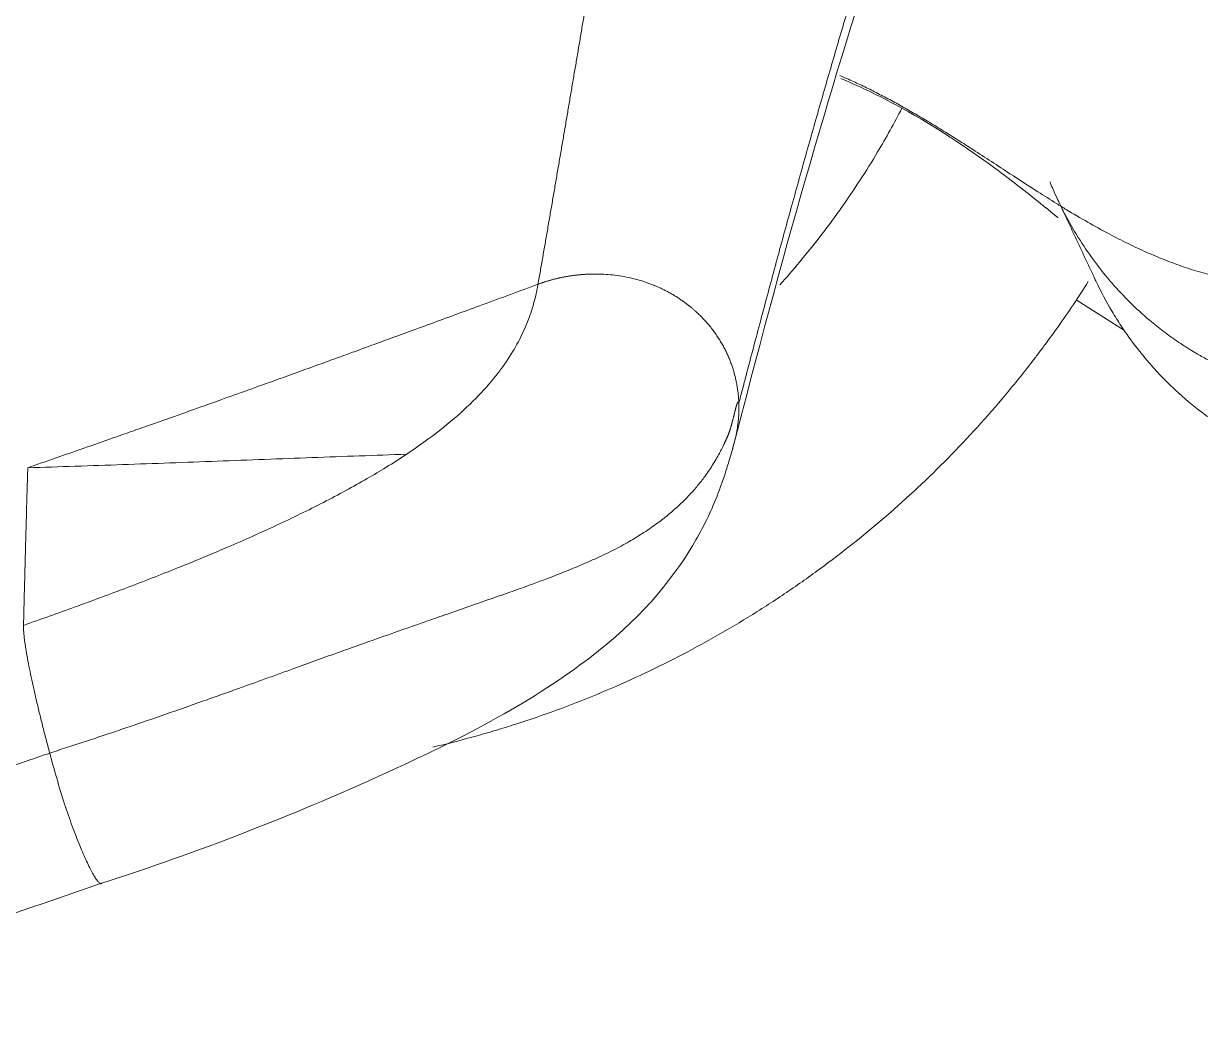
# Model space of a CAD drawing. Header units: millimetres. Extents: x 151130 to 215929, y 2134 to 34533.
# Drawn here: x 162833.34 to 162865.3, y 31142.41 to 31170.01 of the extents above; entities that cross this region are included whole.
import ezdxf

# ---------------------------------------------------------------- set-up
doc = ezdxf.new("R2010")
doc.units = ezdxf.units.MM
doc.layers.add('1', color=7, linetype='Continuous')

# ---------------------------------------------------------------- blocks, each defined once
blk = doc.blocks.new('SILLA GO 34006A')
at = {"layer": '1', "color": 0, "linetype": 'Continuous', "lineweight": 18}
blk.add_line((223.086, 419.334), (221.78, 418.508), dxfattribs=at)
for points, knots in [([(195.31, 434.334), (191.171, 435.788), (182.854, 438.589), (170.613, 442.361), (159.069, 445.622), (148.571, 448.344), (137.524, 450.98), (126.431, 453.37), (115.328, 455.497), (107.047, 456.921), (100.609, 457.939), (95.642, 458.677), (90.338, 459.415), (84.567, 460.159), (76.024, 461.162), (64.927, 462.261), (50.598, 463.331), (34.263, 464.117), (22.439, 464.317), (15.971, 464.316)], [0, 0, 0, 0, 0.072028, 0.144144, 0.210323, 0.269017, 0.322219, 0.396816, 0.455329, 0.507828, 0.534781, 0.562362, 0.590271, 0.622717, 0.657908, 0.731515, 0.805803, 0.893841, 1, 1, 1, 1]), ([(212.501, 422.355), (212.457, 422.516), (212.375, 422.805), (212.215, 423.329), (211.932, 424.112), (211.121, 425.762), (209.418, 427.758), (206.117, 429.892), (201.626, 432.056), (197.975, 433.486), (195.293, 434.35)], [0, 0, 0, 0, 0.0369, 0.066275, 0.119492, 0.216923, 0.450423, 0.57672, 0.710346, 1, 1, 1, 1]), ([(222.107, 418.011), (221.844, 418.425), (221.57, 418.833), (221.173, 419.393), (221.001, 419.629), (220.826, 419.863), (220.709, 420.019), (220.649, 420.096), (220.351, 420.483), (220.107, 420.786), (219.36, 421.678), (218.84, 422.249), (217.759, 423.347), (217.197, 423.873), (216.033, 424.88), (215.43, 425.36), (214.493, 426.047), (214.176, 426.27), (213.692, 426.596), (213.529, 426.703), (213.201, 426.914), (213.037, 427.017), (212.21, 427.526), (211.535, 427.905), (210.159, 428.606), (209.458, 428.928), (208.03, 429.517), (207.302, 429.784), (206.376, 430.081), (206.19, 430.139), (205.816, 430.25), (205.628, 430.304), (205.064, 430.461), (204.685, 430.558), (204.305, 430.647)], [0, 0, 0, 0, 0.065712, 0.065712, 0.091664, 0.10464, 0.10464, 0.117617, 0.117617, 0.169521, 0.169521, 0.273331, 0.273331, 0.377141, 0.377141, 0.480951, 0.480951, 0.532856, 0.532856, 0.558808, 0.558808, 0.584761, 0.584761, 0.688571, 0.688571, 0.79238, 0.79238, 0.89619, 0.89619, 0.922143, 0.922143, 0.948095, 0.948095, 1, 1, 1, 1]), ([(193.196, 427.341), (193.198, 427.258), (193.202, 427.093), (193.208, 426.845), (193.214, 426.596), (193.221, 426.349), (193.227, 426.101), (193.233, 425.855), (193.24, 425.623), (193.245, 425.404), (193.251, 425.199), (193.257, 424.992), (193.262, 424.782), (193.269, 424.536), (193.277, 424.261), (193.285, 423.959), (193.294, 423.661), (193.303, 423.363), (193.309, 423.163), (193.312, 423.062)], [0, 0, 0, 0, 0.057432, 0.115057, 0.172801, 0.230474, 0.287948, 0.345314, 0.402676, 0.450485, 0.498293, 0.546095, 0.5959, 0.645876, 0.718257, 0.7894, 0.858661, 0.928294, 1, 1, 1, 1]), ([(222.275, 417.912), (222.29, 417.944), (222.305, 417.977), (222.453, 418.287), (222.597, 418.557), (222.832, 418.952), (222.914, 419.082), (223.04, 419.274), (223.083, 419.338), (223.171, 419.464), (223.215, 419.527), (223.441, 419.837), (223.633, 420.076), (223.939, 420.42), (224.044, 420.533), (224.259, 420.753), (224.369, 420.86), (224.707, 421.173), (224.943, 421.371), (225.251, 421.603), (225.313, 421.649), (225.438, 421.738), (225.628, 421.871), (225.953, 422.078), (226.221, 422.231), (226.425, 422.341), (226.494, 422.376), (226.632, 422.446), (226.702, 422.48), (227.052, 422.645), (227.338, 422.762), (227.703, 422.89), (227.777, 422.915), (227.925, 422.963), (227.999, 422.986), (228.222, 423.051), (228.372, 423.092), (228.825, 423.201), (229.13, 423.258), (229.748, 423.345), (230.056, 423.373), (230.673, 423.402), (230.98, 423.402), (231.596, 423.378), (231.903, 423.354), (232.364, 423.298), (232.594, 423.266), (232.862, 423.221), (232.977, 423.201), (233.054, 423.186), (233.092, 423.179), (233.13, 423.171)], [0, 0, 0, 0, 0.008376, 0.008376, 0.079206, 0.079206, 0.114621, 0.114621, 0.132329, 0.132329, 0.150036, 0.150036, 0.220867, 0.220867, 0.256282, 0.256282, 0.291697, 0.291697, 0.362527, 0.362527, 0.380235, 0.380235, 0.397942, 0.433358, 0.468773, 0.468773, 0.48648, 0.48648, 0.504188, 0.504188, 0.575018, 0.575018, 0.592726, 0.592726, 0.610433, 0.610433, 0.645848, 0.645848, 0.716679, 0.716679, 0.787509, 0.787509, 0.858339, 0.858339, 0.92917, 0.92917, 0.964585, 0.982292, 0.991146, 0.991146, 1, 1, 1, 1]), ([(193.312, 423.062), (193.445, 423.016), (193.711, 422.924), (194.109, 422.785), (194.508, 422.646), (194.906, 422.507), (195.305, 422.368), (195.732, 422.218), (196.188, 422.058), (196.58, 421.919), (197.085, 421.741), (197.806, 421.486), (198.697, 421.168), (199.936, 420.724), (200.952, 420.357), (201.781, 420.056), (202.049, 419.959), (202.265, 419.88), (202.512, 419.79), (202.993, 419.615), (203.812, 419.315), (204.773, 418.963), (205.688, 418.626), (206.414, 418.359), (206.915, 418.175), (207.165, 418.083)], [0, 0, 0, 0, 0.028661, 0.057323, 0.085986, 0.11465, 0.143315, 0.17198, 0.206914, 0.241849, 0.256692, 0.31609, 0.397647, 0.449494, 0.58426, 0.617917, 0.629131, 0.642473, 0.664744, 0.68256, 0.746936, 0.842375, 0.891248, 0.945624, 1, 1, 1, 1]), ([(212.618, 421.311), (212.619, 421.321), (212.619, 421.342), (212.62, 421.373), (212.62, 421.404), (212.621, 421.435), (212.62, 421.465), (212.62, 421.496), (212.619, 421.527), (212.618, 421.557), (212.617, 421.588), (212.616, 421.618), (212.608, 421.764), (212.578, 422.027), (212.511, 422.329), (212.459, 422.504), (212.442, 422.555)], [0, 0, 0, 0, 0.024771, 0.049498, 0.074182, 0.098821, 0.123416, 0.147964, 0.172467, 0.196923, 0.221332, 0.245693, 0.270006, 0.570294, 0.87463, 1, 1, 1, 1]), ([(220.407, 398.684), (219.741, 399.956), (218.407, 402.893), (215.761, 410.461), (213.772, 417.367), (212.45, 422.56)], [0, 0, 0, 0, 0.253056, 0.505914, 1, 1, 1, 1]), ([(232.119, 420.993), (232.103, 420.996), (232.071, 421.002), (232.022, 421.011), (231.973, 421.02), (231.925, 421.029), (231.876, 421.038), (231.828, 421.046), (231.78, 421.054), (231.732, 421.062), (231.683, 421.07), (231.635, 421.077), (231.587, 421.084), (231.54, 421.091), (231.492, 421.098), (231.444, 421.105), (231.396, 421.111), (231.349, 421.118), (231.301, 421.124), (231.254, 421.13), (231.206, 421.136), (231.159, 421.141), (231.112, 421.146), (231.065, 421.152), (231.017, 421.157), (230.97, 421.161), (230.924, 421.166), (230.877, 421.17), (230.83, 421.174), (230.783, 421.178), (230.737, 421.182), (230.69, 421.186), (230.644, 421.189), (230.597, 421.192), (230.551, 421.195), (230.505, 421.198), (230.459, 421.2), (230.413, 421.203), (230.367, 421.205), (230.321, 421.207), (230.275, 421.209), (230.229, 421.211), (230.184, 421.212), (230.138, 421.214), (230.093, 421.215), (230.047, 421.216), (230.002, 421.216), (229.957, 421.217), (229.912, 421.217), (229.867, 421.217), (229.822, 421.217), (229.777, 421.217), (229.732, 421.217), (229.688, 421.216), (229.643, 421.215), (229.598, 421.214), (229.554, 421.213), (229.51, 421.212), (229.465, 421.21), (229.421, 421.209), (229.377, 421.207), (229.333, 421.205), (229.289, 421.203), (229.245, 421.2), (229.202, 421.198), (229.158, 421.195), (229.115, 421.192), (229.071, 421.189), (229.028, 421.185), (228.984, 421.182), (228.941, 421.178), (228.898, 421.175), (228.855, 421.171), (228.812, 421.166), (228.769, 421.162), (228.726, 421.158), (228.684, 421.153), (228.641, 421.148), (228.599, 421.143), (228.556, 421.138), (228.514, 421.132), (228.472, 421.127), (228.43, 421.121), (228.388, 421.115), (228.346, 421.109), (228.304, 421.102), (228.262, 421.096), (228.22, 421.089), (228.179, 421.083), (228.137, 421.076), (228.096, 421.068), (228.055, 421.061), (228.014, 421.054), (227.972, 421.046), (227.931, 421.038), (227.89, 421.03), (227.85, 421.022), (227.809, 421.014), (227.768, 421.005), (227.728, 420.997), (227.687, 420.988), (227.647, 420.979), (227.606, 420.97), (227.566, 420.961), (227.526, 420.951), (227.486, 420.942), (227.446, 420.932), (227.406, 420.922), (227.367, 420.912), (227.327, 420.901), (227.287, 420.891), (227.248, 420.88), (227.209, 420.87), (227.169, 420.859), (227.13, 420.848), (227.091, 420.836), (227.052, 420.825), (227.013, 420.814), (226.974, 420.802), (226.936, 420.79), (226.795, 420.746), (226.555, 420.666), (226.22, 420.539), (225.892, 420.399), (225.571, 420.247), (225.26, 420.085), (224.924, 419.892), (224.565, 419.664), (224.187, 419.396), (223.759, 419.058), (223.293, 418.639), (222.801, 418.124), (222.344, 417.567), (221.923, 416.968), (221.54, 416.326), (221.301, 415.846), (221.17, 415.553), (221.131, 415.462), (221.094, 415.376), (221.072, 415.32), (221.061, 415.295)], [0, 0, 0, 0, 0.003637, 0.007262, 0.010876, 0.014478, 0.018071, 0.021654, 0.025228, 0.028794, 0.032353, 0.035904, 0.039447, 0.042984, 0.046514, 0.050038, 0.053555, 0.057066, 0.060569, 0.064067, 0.067557, 0.07104, 0.074516, 0.077985, 0.081447, 0.084901, 0.088347, 0.091786, 0.095217, 0.098641, 0.102057, 0.105466, 0.108869, 0.112265, 0.115656, 0.119041, 0.12242, 0.125794, 0.129161, 0.132523, 0.135877, 0.139226, 0.142568, 0.145904, 0.149233, 0.152555, 0.155871, 0.159181, 0.162484, 0.165781, 0.169071, 0.172356, 0.175634, 0.178906, 0.182172, 0.185432, 0.188687, 0.191935, 0.195178, 0.198416, 0.201648, 0.204874, 0.208095, 0.211311, 0.214522, 0.217728, 0.220928, 0.224124, 0.227314, 0.230499, 0.233679, 0.236854, 0.240024, 0.243188, 0.246347, 0.249501, 0.252649, 0.255792, 0.25893, 0.262063, 0.265192, 0.268315, 0.271434, 0.274548, 0.277658, 0.280763, 0.283864, 0.28696, 0.290053, 0.293141, 0.296224, 0.299304, 0.302379, 0.30545, 0.308517, 0.311581, 0.31464, 0.317695, 0.320746, 0.323794, 0.326837, 0.329877, 0.332913, 0.335946, 0.338975, 0.342001, 0.345023, 0.348041, 0.351056, 0.354068, 0.357077, 0.360083, 0.363085, 0.366084, 0.369079, 0.372072, 0.375061, 0.378048, 0.381031, 0.384011, 0.386988, 0.413534, 0.439882, 0.466221, 0.492429, 0.518312, 0.544116, 0.578222, 0.612578, 0.647083, 0.699289, 0.751947, 0.80538, 0.85968, 0.915086, 0.971855, 0.979215, 0.986603, 0.994021, 1, 1, 1, 1]), ([(221.291, 416.272), (221.288, 416.279), (221.271, 416.27), (221.196, 416.203), (220.65, 415.754), (219.308, 414.706), (217.471, 413.482), (215.971, 412.743), (215.39, 412.499)], [0, 0, 0, 0, 0.142183, 0.203605, 0.262268, 0.470426, 0.803356, 1, 1, 1, 1]), ([(15.971, 412.712), (25.287, 412.705), (44.862, 412.282), (75.606, 410.26), (105.942, 406.79), (135.386, 402.062), (163.485, 396.339), (186.936, 390.508), (200.967, 386.494), (205.304, 385.204)], [0, 0, 0, 0, 0.145172, 0.305485, 0.480807, 0.622053, 0.771552, 0.929187, 1, 1, 1, 1])]:
    blk.add_open_spline(points, degree=3, knots=knots, dxfattribs=at)
at = {"layer": '1', "color": 0, "linetype": 'Continuous', "lineweight": 13}
for points, knots in [([(15.971, 460.485), (16.28, 460.485), (16.9, 460.484), (17.832, 460.482), (18.771, 460.478), (19.717, 460.472), (21.039, 460.462), (22.745, 460.445), (24.843, 460.417), (26.973, 460.38), (29.877, 460.318), (33.586, 460.218), (37.842, 460.069), (41.927, 459.895), (45.891, 459.7), (50.078, 459.463), (54.546, 459.175), (59.183, 458.838), (63.761, 458.466), (68.672, 458.026), (73.607, 457.539), (78.438, 457.014), (82.741, 456.513), (87.008, 455.982), (91.417, 455.398), (95.826, 454.775), (99.985, 454.154), (103.956, 453.529), (107.383, 452.965), (110.153, 452.492), (113.086, 451.977), (116.583, 451.343), (120.796, 450.543), (124.883, 449.733), (128.983, 448.887), (133.135, 447.996), (137.362, 447.053), (141.549, 446.082), (145.679, 445.089), (149.763, 444.072), (153.836, 443.023), (157.926, 441.935), (162.042, 440.805), (166.174, 439.633), (170.302, 438.426), (173.501, 437.462), (175.777, 436.763), (176.905, 436.414), (177.802, 436.133), (178.464, 435.926), (179.13, 435.716), (179.8, 435.503), (180.475, 435.289), (182.301, 434.705), (184.528, 433.982), (187.182, 433.102), (189.868, 432.201), (192.119, 431.43), (193.712, 430.875), (193.907, 430.807)], [0, 0, 0, 0, 0.005115, 0.010253, 0.015432, 0.020653, 0.025912, 0.037312, 0.048888, 0.060641, 0.072571, 0.096961, 0.122059, 0.143053, 0.164625, 0.187761, 0.21246, 0.238722, 0.264706, 0.288485, 0.320336, 0.346782, 0.368917, 0.392027, 0.417959, 0.442524, 0.465723, 0.487555, 0.50907, 0.523204, 0.534052, 0.558371, 0.582026, 0.605018, 0.627344, 0.651303, 0.675305, 0.699021, 0.722452, 0.745599, 0.768682, 0.792083, 0.815652, 0.839334, 0.863175, 0.886834, 0.894647, 0.902584, 0.906383, 0.910208, 0.914062, 0.917943, 0.921851, 0.925787, 0.949673, 0.960613, 0.972078, 0.99658, 1, 1, 1, 1]), ([(195.313, 434.351), (195.313, 434.351), (195.307, 434.352), (195.289, 434.352), (195.252, 434.331), (195.2, 434.275), (195.139, 434.188), (195.07, 434.07), (194.993, 433.923), (194.881, 433.689), (194.725, 433.329), (194.52, 432.804), (194.38, 432.402), (194.312, 432.191), (194.312, 432.191)], [0, 0, 0, 0, 0.000415, 0.040398, 0.120363, 0.200328, 0.280293, 0.360259, 0.440224, 0.520189, 0.680119, 0.840049, 0.99998, 1, 1, 1, 1]), ([(193.906, 430.806), (193.968, 431.035), (194.101, 431.51), (194.238, 431.966), (194.312, 432.191)], [0, 0, 0, 0, 0.481288, 1, 1, 1, 1]), ([(193.906, 430.806), (193.902, 430.788), (193.864, 430.647), (193.794, 430.382), (193.701, 430.015), (193.612, 429.657), (193.53, 429.31), (193.454, 428.978), (193.386, 428.665), (193.327, 428.373), (193.286, 428.151), (193.259, 427.987), (193.241, 427.871), (193.226, 427.762), (193.214, 427.661), (193.204, 427.568), (193.199, 427.497), (193.197, 427.445), (193.196, 427.408), (193.195, 427.373), (193.196, 427.351), (193.196, 427.34)], [0, 0, 0, 0, 0.0119, 0.094241, 0.176583, 0.258925, 0.341267, 0.423608, 0.50595, 0.588292, 0.670633, 0.711804, 0.752975, 0.794146, 0.835317, 0.876487, 0.917658, 0.938244, 0.958829, 0.979415, 1, 1, 1, 1]), ([(212.618, 421.313), (212.617, 421.31), (212.616, 421.304), (212.613, 421.296), (212.61, 421.289), (212.606, 421.284), (212.603, 421.28), (212.599, 421.279), (212.596, 421.28), (212.593, 421.283), (212.589, 421.287), (212.586, 421.292), (212.582, 421.299), (212.578, 421.306), (212.574, 421.315), (212.57, 421.325), (212.566, 421.336), (212.562, 421.348), (212.558, 421.361), (212.553, 421.375), (212.549, 421.39), (212.544, 421.406), (212.54, 421.422), (212.535, 421.44), (212.53, 421.458), (212.526, 421.477), (212.521, 421.496), (212.516, 421.516), (212.511, 421.537), (212.505, 421.558), (212.5, 421.579), (212.495, 421.601), (212.49, 421.623), (212.484, 421.646), (212.478, 421.668), (212.473, 421.691), (212.467, 421.714), (212.461, 421.737), (212.456, 421.761), (212.45, 421.784), (212.444, 421.807), (212.438, 421.83), (212.432, 421.853), (212.425, 421.875), (212.419, 421.898), (212.413, 421.92), (212.407, 421.942), (212.401, 421.963), (212.394, 421.985), (212.388, 422.005), (212.382, 422.025), (212.376, 422.045), (212.369, 422.064), (212.363, 422.082), (212.357, 422.1), (212.35, 422.117), (212.344, 422.134), (212.338, 422.15), (212.332, 422.165), (212.325, 422.18), (212.319, 422.195), (212.313, 422.21), (212.306, 422.224), (212.3, 422.239), (212.294, 422.253), (212.287, 422.267), (212.281, 422.282), (212.274, 422.296), (212.267, 422.311), (212.261, 422.325), (212.254, 422.34), (212.247, 422.355), (212.24, 422.371), (212.233, 422.386), (212.226, 422.401), (212.219, 422.417), (212.202, 422.453), (212.174, 422.511), (212.134, 422.589), (212.048, 422.752), (211.904, 422.999), (211.696, 423.303), (211.478, 423.579), (211.205, 423.885), (210.883, 424.194), (210.502, 424.502), (210.144, 424.758), (209.749, 425.006), (209.385, 425.21), (209.07, 425.369), (208.853, 425.472), (208.668, 425.557), (208.517, 425.623), (208.337, 425.702), (208.125, 425.791), (207.799, 425.923), (207.432, 426.065), (206.962, 426.24), (206.472, 426.417), (205.901, 426.616), (205.311, 426.821), (204.732, 427.023), (204.116, 427.238), (203.444, 427.473), (202.647, 427.754), (201.883, 428.026), (201.182, 428.278), (200.66, 428.467), (200.208, 428.631), (199.827, 428.768), (199.445, 428.906), (199.043, 429.05), (198.621, 429.201), (197.996, 429.423), (197.181, 429.71), (196.36, 429.993), (195.723, 430.21), (195.271, 430.361), (194.818, 430.511), (194.363, 430.659), (194.059, 430.757), (193.906, 430.806)], [0, 0, 0, 0, 0.000926, 0.001891, 0.002891, 0.003924, 0.004986, 0.006075, 0.007196, 0.008352, 0.009546, 0.010781, 0.012054, 0.013366, 0.014714, 0.016099, 0.017519, 0.018973, 0.02046, 0.021978, 0.023527, 0.025105, 0.02671, 0.028341, 0.029996, 0.031674, 0.033374, 0.035093, 0.03683, 0.038583, 0.040351, 0.042131, 0.043923, 0.045724, 0.047534, 0.049349, 0.051168, 0.052991, 0.054814, 0.056636, 0.058456, 0.060272, 0.062082, 0.063885, 0.065678, 0.06746, 0.069229, 0.070985, 0.072724, 0.074446, 0.076149, 0.077831, 0.079491, 0.081127, 0.082739, 0.08433, 0.0859, 0.087454, 0.088991, 0.090516, 0.09203, 0.093534, 0.095032, 0.096525, 0.098015, 0.099505, 0.100996, 0.10249, 0.10399, 0.105496, 0.10701, 0.108529, 0.110052, 0.111578, 0.113105, 0.114632, 0.116157, 0.124024, 0.131882, 0.139731, 0.173072, 0.206241, 0.231635, 0.256917, 0.299748, 0.327018, 0.354314, 0.381655, 0.408363, 0.42249, 0.436532, 0.444413, 0.452267, 0.460124, 0.472105, 0.484057, 0.507345, 0.523077, 0.54665, 0.570182, 0.593417, 0.617024, 0.637579, 0.663577, 0.692225, 0.725323, 0.746451, 0.767661, 0.781104, 0.794567, 0.808053, 0.82156, 0.836975, 0.852414, 0.887185, 0.922074, 0.937616, 0.95318, 0.968765, 0.984373, 1, 1, 1, 1]), ([(193.196, 427.34), (193.664, 427.176), (194.6, 426.843), (195.997, 426.325), (197.197, 425.858), (198.108, 425.485), (199.01, 425.103), (200.074, 424.629), (201.351, 424.008), (202.333, 423.476), (203.072, 423.036), (203.419, 422.813), (203.598, 422.695), (203.598, 422.695)], [0, 0, 0, 0, 0.124999, 0.249999, 0.374998, 0.449995, 0.499998, 0.624997, 0.749997, 0.874996, 0.933325, 0.999995, 1, 1, 1, 1]), ([(203.598, 422.695), (202.74, 422.725), (201.883, 422.756), (200.17, 422.819), (199.313, 422.851), (197.6, 422.915), (196.743, 422.947), (195.458, 422.993), (195.029, 423.008), (194.171, 423.036), (193.742, 423.049), (193.312, 423.062)], [0, 0, 0, 0, 0.25, 0.25, 0.5, 0.5, 0.75, 0.75, 0.875, 0.875, 1, 1, 1, 1]), ([(203.598, 422.695), (203.921, 422.479), (204.52, 422.048), (205.262, 421.41), (205.765, 420.884), (206.088, 420.486), (206.37, 420.097), (206.647, 419.637), (206.866, 419.157), (206.988, 418.809), (207.064, 418.553), (207.109, 418.371), (207.14, 418.226), (207.154, 418.154), (207.161, 418.113), (207.165, 418.092), (207.167, 418.082)], [0, 0, 0, 0, 0.124996, 0.249996, 0.374997, 0.444442, 0.499998, 0.624998, 0.749999, 0.833333, 0.874999, 0.9375, 0.96875, 0.984375, 0.992187, 1, 1, 1, 1]), ([(212.618, 421.311), (212.618, 421.292), (212.616, 421.253), (212.613, 421.196), (212.608, 421.138), (212.603, 421.08), (212.597, 421.022), (212.589, 420.964), (212.581, 420.906), (212.572, 420.848), (212.562, 420.791), (212.55, 420.733), (212.538, 420.675), (212.525, 420.618), (212.511, 420.56), (212.495, 420.503), (212.479, 420.446), (212.462, 420.389), (212.444, 420.333), (212.425, 420.276), (212.404, 420.22), (212.376, 420.146), (212.337, 420.051), (212.286, 419.938), (212.229, 419.823), (212.166, 419.708), (212.098, 419.593), (212.023, 419.477), (211.942, 419.363), (211.855, 419.249), (211.762, 419.137), (211.662, 419.026), (211.578, 418.941), (211.513, 418.878), (211.465, 418.834), (211.412, 418.786), (211.354, 418.735), (211.288, 418.682), (211.217, 418.626), (211.139, 418.568), (211.054, 418.508), (210.963, 418.447), (210.865, 418.386), (210.76, 418.325), (210.649, 418.265), (210.53, 418.206), (210.405, 418.149), (210.224, 418.074), (209.991, 417.992), (209.711, 417.916), (209.446, 417.863), (209.195, 417.828), (208.961, 417.809), (208.798, 417.804), (208.7, 417.804), (208.661, 417.805), (208.623, 417.805), (208.585, 417.806), (208.547, 417.808), (208.509, 417.809), (208.471, 417.811), (208.434, 417.814), (208.397, 417.816), (208.359, 417.819), (208.323, 417.822), (208.286, 417.825), (208.249, 417.829), (208.213, 417.833), (208.177, 417.837), (208.141, 417.842), (208.105, 417.847), (208.07, 417.852), (208.034, 417.857), (207.999, 417.863), (207.965, 417.868), (207.93, 417.875), (207.895, 417.881), (207.861, 417.887), (207.827, 417.894), (207.793, 417.901), (207.76, 417.908), (207.727, 417.916), (207.694, 417.923), (207.661, 417.931), (207.628, 417.939), (207.596, 417.948), (207.563, 417.956), (207.532, 417.965), (207.5, 417.973), (207.468, 417.982), (207.437, 417.992), (207.406, 418.001), (207.375, 418.011), (207.345, 418.02), (207.315, 418.03), (207.285, 418.04), (207.255, 418.05), (207.225, 418.061), (207.196, 418.071), (207.176, 418.078), (207.167, 418.082)], [0, 0, 0, 0, 0.007969, 0.015963, 0.023981, 0.032024, 0.04009, 0.048179, 0.056289, 0.06442, 0.072571, 0.080741, 0.088928, 0.097132, 0.105353, 0.113588, 0.121838, 0.1301, 0.138376, 0.146662, 0.15496, 0.163267, 0.180177, 0.197555, 0.21539, 0.233671, 0.252385, 0.271515, 0.291045, 0.310956, 0.331231, 0.351854, 0.372802, 0.380778, 0.389684, 0.399508, 0.410236, 0.421854, 0.434343, 0.447685, 0.461861, 0.476847, 0.492619, 0.509147, 0.526399, 0.544335, 0.562918, 0.582112, 0.623661, 0.662363, 0.69832, 0.731687, 0.762592, 0.791161, 0.796227, 0.801271, 0.806292, 0.81129, 0.816266, 0.821219, 0.826149, 0.831056, 0.83594, 0.8408, 0.845636, 0.850449, 0.855238, 0.860003, 0.864745, 0.869462, 0.874156, 0.878827, 0.883474, 0.888097, 0.892697, 0.897273, 0.901826, 0.906355, 0.91086, 0.915342, 0.9198, 0.924234, 0.928644, 0.93303, 0.937393, 0.941731, 0.946045, 0.950336, 0.954604, 0.958847, 0.963068, 0.967264, 0.971438, 0.975588, 0.979715, 0.983819, 0.987899, 0.991956, 0.99599, 1, 1, 1, 1]), ([(212.618, 421.311), (212.651, 421.186), (212.716, 420.937), (212.847, 420.435), (213.012, 419.808), (213.211, 419.058), (213.411, 418.313), (213.61, 417.574), (213.81, 416.84), (214.009, 416.111), (214.209, 415.389), (214.409, 414.672), (214.61, 413.962), (214.81, 413.258), (215.011, 412.56), (215.212, 411.869), (215.413, 411.185), (215.614, 410.507), (215.816, 409.837), (216.017, 409.174), (216.219, 408.518), (216.433, 407.834), (216.714, 406.945), (217.064, 405.866), (217.471, 404.646), (217.879, 403.462), (218.271, 402.362), (218.556, 401.591), (218.83, 400.865), (219.121, 400.11), (219.522, 399.113), (219.867, 398.296), (220.143, 397.665), (220.351, 397.204), (220.559, 396.755), (220.746, 396.361), (220.914, 396.019), (221.011, 395.824), (221.06, 395.726)], [0, 0, 0, 0, 0.011786, 0.023573, 0.047558, 0.071547, 0.095542, 0.119539, 0.14354, 0.167542, 0.191545, 0.215549, 0.239551, 0.263555, 0.287562, 0.311573, 0.335589, 0.35961, 0.383636, 0.407667, 0.431704, 0.455746, 0.483802, 0.531912, 0.580043, 0.628194, 0.676366, 0.718536, 0.728579, 0.772782, 0.821029, 0.869301, 0.893448, 0.917601, 0.941761, 0.965927, 0.982962, 1, 1, 1, 1]), ([(212.311, 389.575), (212.301, 389.617), (212.281, 389.703), (212.25, 389.834), (212.218, 389.97), (212.186, 390.109), (212.153, 390.253), (212.119, 390.402), (212.084, 390.555), (212.049, 390.712), (212.013, 390.874), (211.976, 391.04), (211.938, 391.211), (211.9, 391.387), (211.861, 391.567), (211.734, 392.156), (211.53, 393.137), (211.257, 394.513), (211.011, 395.8), (210.763, 397.136), (210.506, 398.55), (210.236, 400.074), (209.975, 401.571), (209.711, 403.111), (209.439, 404.706), (209.159, 406.364), (208.883, 408.008), (208.688, 409.168), (208.575, 409.837), (208.545, 410.019), (208.514, 410.202), (208.483, 410.385), (208.452, 410.568), (208.421, 410.751), (208.39, 410.934), (208.359, 411.117), (208.329, 411.3), (208.298, 411.483), (208.267, 411.667), (208.236, 411.85), (208.205, 412.033), (208.173, 412.217), (208.142, 412.4), (208.111, 412.584), (208.08, 412.767), (208.049, 412.95), (208.018, 413.134), (207.987, 413.317), (207.955, 413.501), (207.924, 413.684), (207.893, 413.868), (207.861, 414.051), (207.83, 414.235), (207.799, 414.418), (207.767, 414.602), (207.736, 414.785), (207.704, 414.969), (207.673, 415.152), (207.641, 415.336), (207.61, 415.519), (207.578, 415.703), (207.547, 415.886), (207.515, 416.069), (207.483, 416.252), (207.452, 416.436), (207.42, 416.619), (207.388, 416.802), (207.357, 416.985), (207.325, 417.168), (207.293, 417.351), (207.261, 417.534), (207.229, 417.717), (207.197, 417.9), (207.176, 418.022), (207.165, 418.083)], [0, 0, 0, 0, 0.006261, 0.01268, 0.019255, 0.025988, 0.032877, 0.039923, 0.047126, 0.054484, 0.062, 0.069671, 0.077498, 0.085481, 0.09362, 0.101914, 0.164392, 0.221127, 0.272152, 0.317494, 0.37487, 0.429738, 0.482113, 0.532009, 0.587642, 0.64178, 0.694433, 0.745609, 0.751308, 0.756998, 0.762682, 0.768357, 0.774025, 0.779686, 0.785339, 0.790985, 0.796623, 0.802253, 0.807876, 0.813492, 0.8191, 0.8247, 0.830293, 0.835879, 0.841457, 0.847028, 0.852591, 0.858147, 0.863695, 0.869236, 0.874769, 0.880295, 0.885814, 0.891325, 0.896829, 0.902325, 0.907814, 0.913295, 0.91877, 0.924236, 0.929696, 0.935148, 0.940592, 0.94603, 0.95146, 0.956882, 0.962298, 0.967706, 0.973106, 0.9785, 0.983886, 0.989264, 0.994636, 1, 1, 1, 1]), ([(217.045, 413.306), (216.837, 413.707), (216.618, 414.101), (216.077, 415.012), (215.745, 415.523), (215.303, 416.148), (215.168, 416.334), (215.03, 416.518), (214.937, 416.641), (214.891, 416.702), (214.656, 417.007), (214.464, 417.246), (214.093, 417.689), (213.915, 417.894), (213.734, 418.095)], [0, 0, 0, 0, 0.232863, 0.232863, 0.546588, 0.546588, 0.62502, 0.664235, 0.664235, 0.703451, 0.703451, 0.860314, 0.860314, 1, 1, 1, 1]), ([(230.635, 417.873), (230.618, 417.877), (230.582, 417.885), (230.528, 417.897), (230.473, 417.909), (230.418, 417.921), (230.361, 417.933), (230.304, 417.944), (230.246, 417.956), (230.187, 417.967), (230.128, 417.979), (230.067, 417.99), (230.006, 418.001), (229.945, 418.012), (229.882, 418.022), (229.819, 418.033), (229.755, 418.043), (229.69, 418.053), (229.624, 418.063), (229.558, 418.072), (229.491, 418.081), (229.424, 418.09), (229.356, 418.099), (229.287, 418.107), (229.217, 418.115), (229.147, 418.122), (229.076, 418.129), (229.004, 418.136), (228.932, 418.142), (228.86, 418.148), (228.786, 418.153), (228.712, 418.158), (228.638, 418.163), (228.562, 418.167), (228.487, 418.17), (228.41, 418.173), (228.255, 418.178), (228.018, 418.181), (227.7, 418.175), (227.376, 418.159), (227.047, 418.132), (226.663, 418.088), (226.223, 418.018), (225.724, 417.913), (225.216, 417.779), (224.7, 417.616), (224.191, 417.428), (223.685, 417.215), (223.175, 416.978), (222.639, 416.704), (222.079, 416.393), (221.612, 416.117), (221.16, 415.84), (220.651, 415.518), (219.895, 415.028), (219.177, 414.557), (218.576, 414.171), (218.183, 413.924), (217.796, 413.687), (217.415, 413.462), (217.041, 413.248), (216.672, 413.047), (216.309, 412.858), (215.952, 412.682), (215.638, 412.536), (215.442, 412.45), (215.364, 412.416)], [0, 0, 0, 0, 0.003252, 0.006552, 0.009899, 0.013293, 0.016732, 0.020217, 0.023746, 0.02732, 0.030937, 0.034598, 0.038301, 0.042047, 0.045834, 0.049662, 0.053531, 0.05744, 0.061388, 0.065375, 0.069401, 0.073466, 0.077567, 0.081706, 0.085882, 0.090094, 0.094342, 0.098626, 0.102945, 0.107298, 0.111686, 0.116108, 0.120563, 0.125052, 0.129574, 0.134128, 0.138716, 0.157401, 0.176404, 0.195724, 0.215368, 0.235342, 0.26481, 0.295158, 0.326447, 0.358749, 0.392147, 0.423521, 0.457144, 0.493082, 0.531405, 0.572182, 0.590581, 0.626599, 0.680469, 0.752494, 0.780989, 0.808817, 0.83597, 0.862448, 0.888247, 0.913372, 0.937826, 0.961613, 0.984741, 1, 1, 1, 1])]:
    blk.add_open_spline(points, degree=3, knots=knots, dxfattribs=at)
at = {"layer": '1', "color": 0, "linetype": 'Continuous', "lineweight": 18}
blk.add_open_spline([(222.323, 418.019), (221.199, 415.616)], degree=1, dxfattribs=at)
blk = doc.blocks.new('P.IND.1600x700')
blk.add_blockref('SILLA GO 34006A', (-1239.732, 1536.786))

msp = doc.modelspace()

# ---------------------------------------------------------------- block references
at = {"color": 5, "xscale": -1, "rotation": 180}
msp.add_blockref('P.IND.1600x700', (163879.877, 33117.802), dxfattribs=at)

doc.saveas('drawing.dxf')
